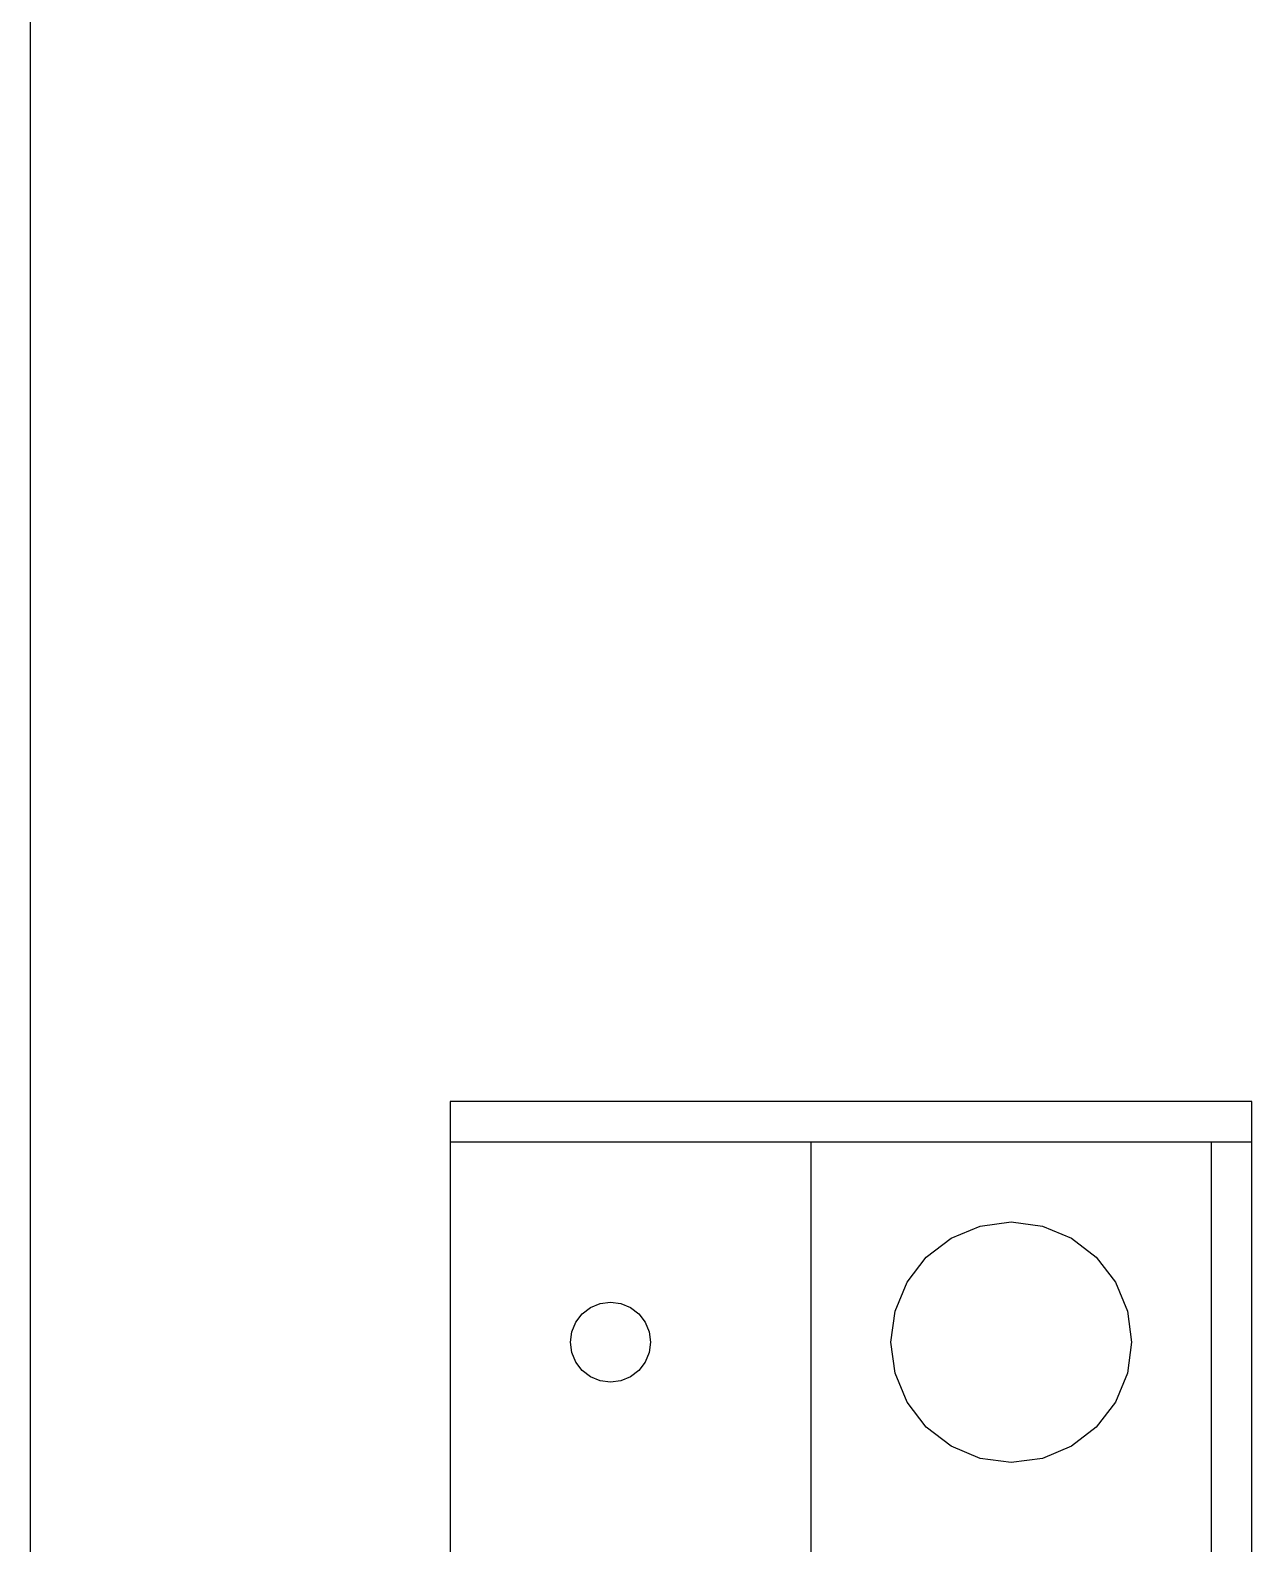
# Model space of a CAD drawing. Header units: metres. Extents: x 217 to 1422, y -179 to 129.
# Drawn here: x 1357.1349 to 1357.3391, y 62.6178 to 62.8708 of the extents above; entities that cross this region are included whole.
import ezdxf

# ---------------------------------------------------------------- set-up
doc = ezdxf.new("R2010")
doc.units = ezdxf.units.M
doc.header["$LTSCALE"] = 0.5
doc.header["$MEASUREMENT"] = 0
doc.layers.add('+1', color=255, linetype='Continuous')

# ---------------------------------------------------------------- blocks, each defined once
blk = doc.blocks.new('Chemistry Lab table pl')
at = {"layer": '+1', "transparency": 33554687}
for p, q in [((5.05496, 3.62762), (5.04826, 3.62762)), ((5.04826, 3.62762), (5.04826, 3.49362)), ((5.41676, 3.62762), (5.05496, 3.62762)), ((5.05496, 3.62092), (5.05496, 3.62762)), ((5.05496, 3.55392), (5.05496, 3.62092)), ((5.41676, 3.62092), (5.05496, 3.62092)), ((5.08326, 3.60684), (5.08846, 3.60752)), ((5.08846, 3.60752), (5.09367, 3.60684)), ((5.07841, 3.60483), (5.08326, 3.60684)), ((5.09367, 3.60684), (5.09851, 3.60483)), ((5.07425, 3.60164), (5.07841, 3.60483)), ((5.09851, 3.60483), (5.10268, 3.60164)), ((5.07106, 3.59747), (5.07425, 3.60164)), ((5.10268, 3.60164), (5.10587, 3.59747)), ((5.06905, 3.59263), (5.07106, 3.59747)), ((5.10587, 3.59747), (5.10788, 3.59263)), ((5.06836, 3.58742), (5.06905, 3.59263)), ((5.10788, 3.59263), (5.10856, 3.58742)), ((5.06905, 3.58222), (5.06836, 3.58742)), ((5.10856, 3.58742), (5.10788, 3.58222)), ((5.07106, 3.57737), (5.06905, 3.58222)), ((5.10788, 3.58222), (5.10587, 3.57737)), ((5.07425, 3.57321), (5.07106, 3.57737)), ((5.10587, 3.57737), (5.10268, 3.57321)), ((5.07841, 3.57002), (5.07425, 3.57321)), ((5.10268, 3.57321), (5.09851, 3.57002)), ((5.08326, 3.56801), (5.07841, 3.57002)), ((5.09851, 3.57002), (5.09367, 3.56801)), ((5.08846, 3.56732), (5.08326, 3.56801)), ((5.09367, 3.56801), (5.08846, 3.56732)), ((5.05496, 3.49362), (5.05496, 3.55392)), ((5.05496, 3.55392), (5.41676, 3.55392)), ((5.08511, 3.52623), (5.08673, 3.5269)), ((5.08673, 3.5269), (5.08846, 3.52712)), ((5.08846, 3.52712), (5.0902, 3.5269)), ((5.0902, 3.5269), (5.09181, 3.52623)), ((5.08266, 3.52377), (5.08373, 3.52516)), ((5.08373, 3.52516), (5.08511, 3.52623)), ((5.09181, 3.52623), (5.0932, 3.52516)), ((5.0932, 3.52516), (5.09427, 3.52377)), ((5.08176, 3.52042), (5.08199, 3.52216)), ((5.08199, 3.52216), (5.08266, 3.52377)), ((5.09427, 3.52377), (5.09494, 3.52216)), ((5.09494, 3.52216), (5.09516, 3.52042)), ((5.08199, 3.51869), (5.08176, 3.52042)), ((5.09516, 3.52042), (5.09494, 3.51869)), ((5.08266, 3.51707), (5.08199, 3.51869)), ((5.08373, 3.51569), (5.08266, 3.51707)), ((5.09427, 3.51707), (5.0932, 3.51569)), ((5.09494, 3.51869), (5.09427, 3.51707)), ((5.08511, 3.51462), (5.08373, 3.51569)), ((5.08673, 3.51395), (5.08511, 3.51462)), ((5.08846, 3.51372), (5.08673, 3.51395)), ((5.0902, 3.51395), (5.08846, 3.51372)), ((5.09181, 3.51462), (5.0902, 3.51395)), ((5.0932, 3.51569), (5.09181, 3.51462)), ((5.04826, 3.49362), (5.05496, 3.49362)), ((5.05496, 3.49362), (5.41676, 3.49362)), ((4.84026, 3.42344), (5.15159, 3.42344))]:
    blk.add_line(p, q, dxfattribs=at)
blk = doc.blocks.new('PLAN FF')
at = {"layer": '+1', "transparency": 33554687, "rotation": 269.9999999999999}
blk.add_blockref('Chemistry Lab table pl', (1353.7115, 67.73995), dxfattribs=at)

msp = doc.modelspace()

# ---------------------------------------------------------------- block references
at = {"transparency": 33554687}
msp.add_blockref('PLAN FF', (0, 0), dxfattribs=at)

doc.saveas('drawing.dxf')
